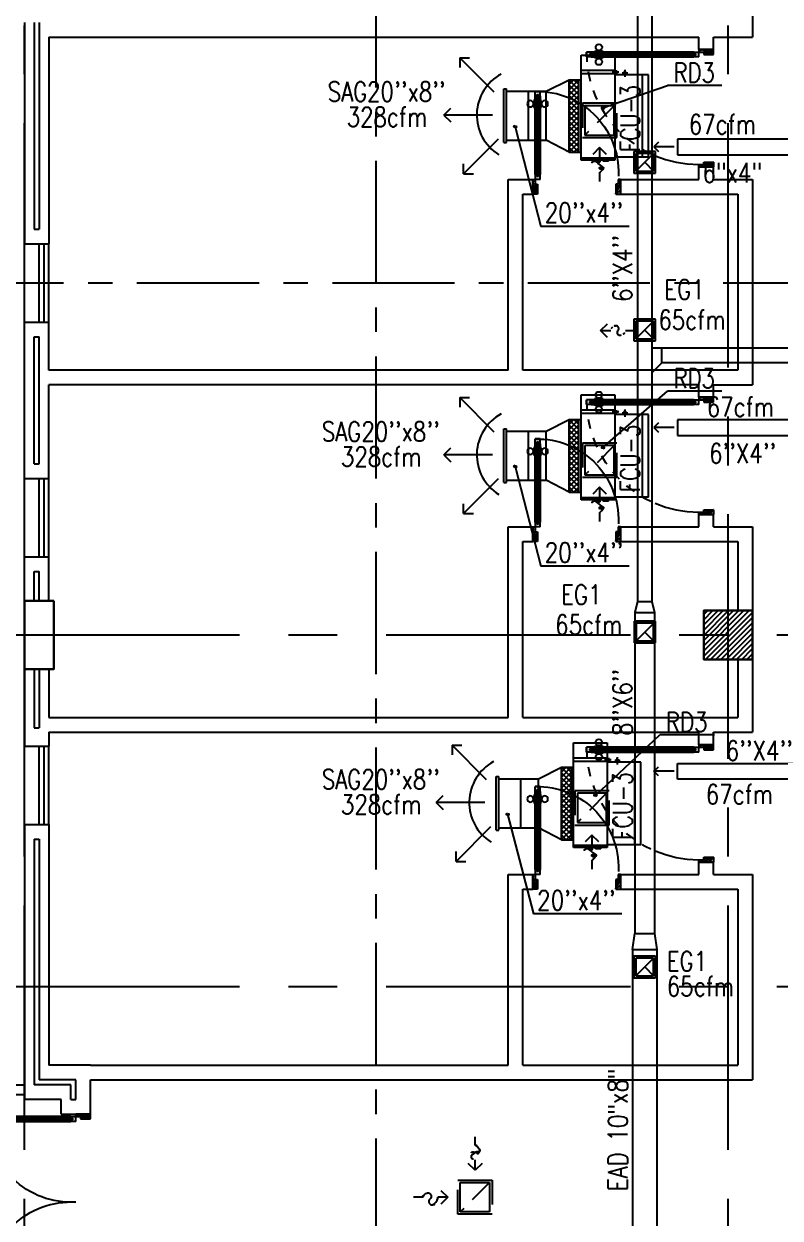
# Model space of a CAD drawing. Extents: x 417866231.7 to 417866328.5, y 43498046.7 to 43498124.2.
# Drawn here: x 417866264.87 to 417866272.61, y 43498062.03 to 43498074.24 of the extents above; entities that cross this region are included whole.
import ezdxf

# ---------------------------------------------------------------- set-up
doc = ezdxf.new("R2010")
doc.units = 0
doc.header["$MEASUREMENT"] = 0
for name, pattern in [('CENTER', [2, 1.25, -0.25, 0.25, -0.25]), ('CENTERX2', [4, 2.5, -0.5, 0.5, -0.5]), ('HIDDEN', [0.375, 0.25, -0.125])]:
    doc.linetypes.add(name, pattern=pattern)
doc.layers.get('0').update_dxf_attribs({"linetype": 'CONTINUOUS'})
for name, color, linetype in [('AXES', 11, 'CENTERX2'), ('AXES1', 11, 'CENTER'), ('COL', 7, 'CONTINUOUS'), ('DOOR', 9, 'CONTINUOUS'), ('DUCT', 6, 'CONTINUOUS'), ('EXDUCT', 10, 'CONTINUOUS'), ('FCU', 6, 'CONTINUOUS'), ('HAT', 11, 'CONTINUOUS'), ('INSUL', 9, 'CONTINUOUS'), ('M-EGU.', 2, 'CONTINUOUS'), ('M-TEXT', 2, 'CONTINUOUS'), ('PSUPPLY', 3, 'HIDDEN'), ('ROOF', 11, 'CONTINUOUS'), ('SCD', 2, 'CONTINUOUS'), ('WALL', 9, 'CONTINUOUS'), ('WIN', 9, 'CONTINUOUS')]:
    doc.layers.add(name, color=color, linetype=linetype)
doc.styles.add('ROMANS', font='ROMANS.shx', dxfattribs={"width": 0.6})

# ---------------------------------------------------------------- blocks, each defined once
blk = doc.blocks.new('DOOR90')
at = {"layer": 'DOOR', "color": 7, "linetype": 'ByBlock'}
for p, q in [((-150, 0), (0, 0)), ((-150, 0), (-150, -25)), ((0, -50), (-114, 0)), ((0, -50), (-40, 0)), ((0, -50), (0, 0)), ((-1000, -25), (-1050, -25)), ((-1050, -75), (-1050, -25)), ((-1050, -25), (-1050, -75)), ((-1000, -75), (-1050, -75)), ((-1000, -42), (-1020, -42)), ((-1020, -42), (-1020, -58)), ((-1000, -58), (-1020, -58)), ((-1000, -25), (-1000, -42)), ((-1000, -58), (-1000, -75)), ((-878, -18), (-968, -18)), ((-968, -25), (-968, -18)), ((-968, -75), (-968, -82)), ((-878, -82), (-968, -82)), ((-955, -9), (-890, -9)), ((-955, -18), (-955, -9)), ((-955, -18), (-890, -18)), ((-955, -82), (-890, -82)), ((-955, -82), (-955, -91)), ((-955, -91), (-890, -91)), ((-890, -18), (-890, -9)), ((-890, -82), (-890, -91)), ((-878, -25), (-878, -18)), ((-878, -75), (-878, -82)), ((-200, -25), (-150, -25)), ((-200, -42), (-200, -25)), ((-180, -42), (-200, -42)), ((-200, -58), (-180, -58)), ((-200, -75), (-200, -58)), ((-150, -75), (-200, -75)), ((-180, -58), (-180, -42)), ((-150, -25), (-100, -25)), ((-150, -75), (-150, -25)), ((-100, -25), (-100, -50)), ((0, -50), (-100, -37)), ((-100, -50), (0, -50)), ((0, -850), (-114, -900)), ((-100, -875), (-100, -850)), ((0, -850), (-100, -863)), ((-100, -850), (0, -850)), ((0, -850), (-40, -900)), ((0, -850), (0, -900)), ((-150, -875), (-100, -875)), ((-150, -900), (-150, -875)), ((-150, -900), (0, -900)), ((0, -900), (-150, -900))]:
    blk.add_line(p, q, dxfattribs=at)
at = {"layer": 'DOOR', "linetype": 'ByBlock'}
for p, q in [((-200, -25), (-1000, -25)), ((-200, -42), (-1000, -42)), ((-200, -58), (-1000, -58)), ((-1000, -75), (-200, -75))]:
    blk.add_line(p, q, dxfattribs=at)
at = {"layer": 'DOOR', "color": 7, "linetype": 'ByBlock'}
for centre in [(-923, 24), (-923, -124)]:
    blk.add_circle(centre, 32.4, dxfattribs=at)
for centre, radius, start, end in [((0, -50), 154, 161.1053, 166.2858), ((0, -50), 94.4, 148.0182, 180), ((0, -50), 134, 158.1598, 169.28), ((0, -50), 114, 154.0838, 167.3774), ((0, -50), 74.4, 137.7764, 180), ((0, -50), 54.4, 113.2074, 180), ((0, -50), 34.4, 90, 180), ((0, -50), 14.4, 90, 180), ((0, -850), 94.4, 180, 211.9818), ((0, -850), 74.4, 180, 222.2236), ((0, -850), 54.4, 180, 246.7926), ((0, -850), 34.4, 180, 270), ((0, -850), 14.4, 180, 270), ((0, -850), 154, 193.7142, 198.8947), ((0, -850), 134, 190.72, 201.8402)]:
    blk.add_arc(centre, radius, start, end, dxfattribs=at)
at = {"layer": 'DOOR', "linetype": 'HIDDEN', "ltscale": 0.5}
blk.add_arc((-222, -50), 828, 178.2701, 275.003, dxfattribs=at)
blk = doc.blocks.new('DOOR100')
at = {"layer": 'DOOR', "color": 7, "linetype": 'ByBlock'}
for p, q in [((-75, 1250), (-75, 1300)), ((-75, 1300), (-25, 1300)), ((-25, 1300), (-75, 1300)), ((-58, 1250), (-75, 1250)), ((-58, 1250), (-58, 1270)), ((-42, 1270), (-58, 1270)), ((-42, 1250), (-42, 1270)), ((-25, 1250), (-42, 1250)), ((-25, 1250), (-25, 1300)), ((-91, 1205), (-91, 1140)), ((-82, 1205), (-91, 1205)), ((-82, 1140), (-91, 1140)), ((-82, 1128), (-82, 1218)), ((-75, 1218), (-82, 1218)), ((-82, 1205), (-82, 1140)), ((-75, 1128), (-82, 1128)), ((-25, 1218), (-18, 1218)), ((-25, 1128), (-18, 1128)), ((-18, 1128), (-18, 1218)), ((-18, 1205), (-18, 1140)), ((-18, 1205), (-9, 1205)), ((-18, 1140), (-9, 1140)), ((-9, 1205), (-9, 1140)), ((-1200, 0), (-1200, 150)), ((-1200, 150), (-1175, 150)), ((-1200, 150), (-1200, 0)), ((-1175, 150), (-1175, 100)), ((-75, 200), (-58, 200)), ((-75, 150), (-75, 200)), ((-75, 150), (-25, 150)), ((-58, 200), (-58, 180)), ((-58, 180), (-42, 180)), ((-42, 200), (-25, 200)), ((-42, 180), (-42, 200)), ((-25, 200), (-25, 150)), ((0, 150), (-25, 150)), ((-25, 150), (-25, 100)), ((0, 0), (0, 150)), ((0, 150), (0, 0)), ((-1150, 0), (-1200, 114)), ((-1150, 0), (-1200, 40)), ((-1150, 0), (-1200, 0)), ((-1175, 100), (-1150, 100)), ((-1150, 0), (-1163, 100)), ((-1150, 100), (-1150, 0)), ((-50, 0), (0, 114)), ((-50, 100), (-50, 0)), ((-50, 0), (-37, 100)), ((-25, 100), (-50, 100)), ((-50, 0), (0, 40)), ((-50, 0), (0, 0))]:
    blk.add_line(p, q, dxfattribs=at)
at = {"layer": 'DOOR', "linetype": 'ByBlock'}
for p, q in [((-75, 1250), (-75, 200)), ((-58, 200), (-58, 1250)), ((-42, 200), (-42, 1250)), ((-25, 200), (-25, 1250))]:
    blk.add_line(p, q, dxfattribs=at)
at = {"layer": 'DOOR', "color": 7, "linetype": 'ByBlock'}
for centre in [(-124, 1173), (24, 1173)]:
    blk.add_circle(centre, 32.4, dxfattribs=at)
at = {"layer": 'DOOR', "linetype": 'HIDDEN', "ltscale": 0.5}
blk.add_arc((-25, 150), 1150, 90, 180, dxfattribs=at)
at = {"layer": 'DOOR', "color": 7, "linetype": 'ByBlock'}
for centre, radius, start, end in [((-1150, 0), 154, 103.7142, 108.8947), ((-1150, 0), 134, 100.72, 111.8402), ((-50, 0), 134, 68.1598, 79.28), ((-50, 0), 154, 71.1053, 76.2858), ((-1150, 0), 94.4, 90, 121.9818), ((-1150, 0), 74.4, 90, 132.2236), ((-1150, 0), 54.4, 90, 156.7926), ((-1150, 0), 34.4, 90, 180), ((-1150, 0), 14.4, 90, 180), ((-50, 0), 94.4, 58.0182, 90), ((-50, 0), 74.4, 47.7764, 90), ((-50, 0), 54.4, 23.2074, 90), ((-50, 0), 34.4, 0, 90), ((-50, 0), 14.4, 0, 90), ((-50, 0), 114, 64.0838, 77.3774)]:
    blk.add_arc(centre, radius, start, end, dxfattribs=at)
blk = doc.blocks.new('*X79')
at = {"color": 0}
for p, q in [((227929, 132681), (228397, 133150)), ((227929, 132734), (228344, 133150)), ((227929, 132787), (228291, 133150)), ((227929, 132840), (228238, 133150)), ((227929, 132893), (228185, 133150)), ((227929, 132946), (228132, 133150)), ((227929, 132999), (228079, 133150)), ((227929, 133053), (228026, 133150)), ((227929, 133106), (227973, 133150)), ((227950, 132650), (228429, 133128)), ((228003, 132650), (228429, 133075)), ((228056, 132650), (228429, 133022)), ((228109, 132650), (228429, 132969)), ((228162, 132650), (228429, 132916)), ((228215, 132650), (228429, 132863)), ((228268, 132650), (228429, 132810)), ((228321, 132650), (228429, 132757)), ((228374, 132650), (228429, 132704))]:
    blk.add_line(p, q, dxfattribs=at)
blk = doc.blocks.new('COL50')
at = {"layer": 'COL'}
blk.add_lwpolyline([(-250, 250), (-250, -250), (250, -250), (250, 250)], close=True, dxfattribs=at)
blk = doc.blocks.new('C11')
at = {"layer": 'HAT'}
h = blk.add_hatch(dxfattribs=at)
h.set_pattern_fill('ANSI31', color=256, scale=300, style=0)
h.set_pattern_definition([(45, (-248556.182, -75061.005), (-26.5165043, 26.5165043), [])])
h.paths.add_polyline_path([(300, 700), (0, 700), (0, 350), (300, 350)])
h.paths.add_polyline_path([(300, 350), (0, 350), (0, 0), (300, 0)])
at = {"layer": 'COL'}
blk.add_lwpolyline([(300, 700), (300, 0), (0, 0), (0, 700)], close=True, dxfattribs=at)
blk = doc.blocks.new('A$C272A55A0')
at = {"layer": 'DOOR', "color": 0, "linetype": 'ByBlock'}
for p, q in [((0, 900), (0, 1050)), ((50, 1050), (0, 1050)), ((50, 950), (50, 1050)), ((1750, 950), (1750, 1050)), ((1750, 1050), (1800, 1050)), ((1800, 1050), (1800, 900)), ((0, 900), (25, 900)), ((25, 950), (50, 950)), ((25, 900), (25, 950)), ((75, 900), (25, 900)), ((25, 850), (25, 900)), ((58, 870), (42, 870)), ((42, 870), (42, 850)), ((58, 850), (58, 870)), ((75, 900), (75, 850)), ((1725, 900), (1775, 900)), ((1725, 900), (1725, 850)), ((1742, 870), (1758, 870)), ((1742, 850), (1742, 870)), ((1775, 950), (1750, 950)), ((1758, 870), (1758, 850)), ((1775, 900), (1775, 950)), ((1800, 900), (1775, 900)), ((1775, 850), (1775, 900)), ((42, 850), (25, 850)), ((75, 850), (58, 850)), ((1725, 850), (1742, 850)), ((1758, 850), (1775, 850)), ((1718, 160), (1709, 160)), ((1709, 95), (1709, 160)), ((1725, 173), (1718, 173)), ((1718, 173), (1718, 83)), ((1718, 95), (1718, 160)), ((1775, 173), (1782, 173)), ((1782, 173), (1782, 83)), ((1782, 160), (1791, 160)), ((1782, 95), (1782, 160)), ((1791, 95), (1791, 160)), ((25, 50), (42, 50)), ((25, 50), (25, 0)), ((25, 0), (75, 0)), ((75, 0), (25, 0)), ((42, 50), (42, 30)), ((42, 30), (58, 30)), ((58, 50), (75, 50)), ((58, 50), (58, 30)), ((75, 50), (75, 0)), ((1718, 95), (1709, 95)), ((1725, 83), (1718, 83)), ((1742, 50), (1725, 50)), ((1725, 50), (1725, 0)), ((1775, 0), (1725, 0)), ((1725, 0), (1775, 0)), ((1742, 50), (1742, 30)), ((1758, 30), (1742, 30)), ((1775, 50), (1758, 50)), ((1758, 50), (1758, 30)), ((1775, 83), (1782, 83)), ((1775, 50), (1775, 0)), ((1782, 95), (1791, 95))]:
    blk.add_line(p, q, dxfattribs=at)
at = {"layer": 'DOOR', "color": 9, "linetype": 'ByBlock'}
for p, q in [((50, 1050), (0, 1010)), ((50, 1050), (0, 937)), ((50, 1050), (37, 950)), ((1750, 1050), (1800, 1010)), ((1750, 1050), (1800, 937)), ((1750, 1050), (1763, 950))]:
    blk.add_line(p, q, dxfattribs=at)
at = {"layer": 'DOOR', "linetype": 'ByBlock'}
for p, q in [((25, 850), (25, 50)), ((42, 850), (42, 50)), ((58, 850), (58, 50)), ((75, 50), (75, 850)), ((1725, 50), (1725, 850)), ((1742, 850), (1742, 50)), ((1758, 850), (1758, 50)), ((1775, 850), (1775, 50))]:
    blk.add_line(p, q, dxfattribs=at)
at = {"layer": 'DOOR', "color": 0, "linetype": 'ByBlock'}
for centre in [(1676, 128), (1824, 128)]:
    blk.add_circle(centre, 32.4, dxfattribs=at)
at = {"layer": 'DOOR', "color": 9, "linetype": 'ByBlock'}
for centre, radius, start, end in [((50, 1050), 54.4, 203.2074, 270), ((50, 1050), 74.4, 227.7764, 270), ((50, 1050), 34.4, 180, 270), ((50, 1050), 14.4, 180, 270), ((1750, 1050), 14.4, 270, 0), ((1750, 1050), 34.4, 270, 0), ((1750, 1050), 54.4, 270, 336.7926), ((1750, 1050), 74.4, 270, 312.2236), ((50, 1050), 94.4, 238.0182, 270), ((50, 1050), 114, 244.0838, 257.3774), ((50, 1050), 134, 248.1598, 259.28), ((50, 1050), 154, 251.1053, 256.2858), ((1750, 1050), 94.4, 270, 301.9818), ((1750, 1050), 114, 282.6226, 295.9162), ((1750, 1050), 134, 280.72, 291.8402), ((1750, 1050), 154, 283.7142, 288.8947)]:
    blk.add_arc(centre, radius, start, end, dxfattribs=at)
at = {"layer": 'DOOR', "linetype": 'HIDDEN', "ltscale": 0.5}
for centre, start, end in [((50, 851), 268.3174, 3.2965), ((1750, 851), 176.7035, 271.6826)]:
    blk.add_arc(centre, 851, start, end, dxfattribs=at)
at = {"layer": 'WALL', "linetype": 'ByBlock'}
blk.add_line((1800, 900), (1800, 1050), dxfattribs=at)
blk = doc.blocks.new('*X113')
at = {"color": 0}
for p, q in [((16890, -2467), (16943, -2414)), ((16890, -2520), (16990, -2420)), ((16990, -2512), (16892, -2414)), ((16990, -2459), (16945, -2414)), ((16990, -2565), (16890, -2465)), ((16890, -2573), (16990, -2473)), ((16990, -2619), (16890, -2519)), ((16890, -2626), (16990, -2526)), ((16990, -2672), (16890, -2572)), ((16890, -2679), (16990, -2579)), ((16990, -2725), (16890, -2625)), ((16890, -2732), (16990, -2632)), ((16990, -2778), (16890, -2678)), ((16890, -2785), (16990, -2685)), ((16990, -2831), (16890, -2731)), ((16890, -2838), (16990, -2738)), ((16990, -2884), (16890, -2784)), ((16890, -2891), (16990, -2791)), ((16990, -2937), (16890, -2837)), ((16890, -2944), (16990, -2844)), ((16990, -2990), (16890, -2890)), ((16890, -2997), (16990, -2897)), ((16990, -3043), (16890, -2943)), ((16890, -3050), (16990, -2950)), ((16990, -3096), (16890, -2996)), ((16890, -3103), (16990, -3003)), ((16990, -3149), (16890, -3049)), ((16944, -3155), (16890, -3102)), ((16892, -3155), (16990, -3056)), ((16945, -3155), (16990, -3109))]:
    blk.add_line(p, q, dxfattribs=at)

msp = doc.modelspace()

# ---------------------------------------------------------------- linework, layer by layer
at = {"layer": 'AXES'}
for p, q in [((417866272.079, 43498046.724), (417866272.079, 43498123.537)), ((417866264.879, 43498046.724), (417866264.879, 43498123.187)), ((417866307.079, 43498067.989), (417866239.039, 43498067.989)), ((417866307.079, 43498064.389), (417866239.039, 43498064.389))]:
    msp.add_line(p, q, dxfattribs=at)
at = {"layer": 'AXES1'}
for p, q in [((417866268.479, 43498053.589), (417866268.479, 43498112.409)), ((417866297.279, 43498071.589), (417866239.039, 43498071.589))]:
    msp.add_line(p, q, dxfattribs=at)
at = {"layer": 'DUCT', "linetype": 'Continuous'}
for p, q in [((417866270.217, 43498073.55), (417866270.453, 43498073.669)), ((417866270.035, 43498073.55), (417866270.217, 43498073.55)), ((417866270.217, 43498073.05), (417866270.217, 43498073.55)), ((417866270.035, 43498073.05), (417866270.217, 43498073.05)), ((417866270.453, 43498072.927), (417866270.217, 43498073.05)), ((417866270.217, 43498070.074), (417866270.453, 43498070.193)), ((417866270.035, 43498070.074), (417866270.217, 43498070.074)), ((417866270.217, 43498069.574), (417866270.217, 43498070.074)), ((417866270.035, 43498069.574), (417866270.217, 43498069.574)), ((417866270.453, 43498069.451), (417866270.217, 43498069.574)), ((417866270.14, 43498066.517), (417866270.375, 43498066.636)), ((417866269.957, 43498066.517), (417866270.14, 43498066.517)), ((417866270.14, 43498066.017), (417866270.14, 43498066.517)), ((417866269.957, 43498066.017), (417866270.14, 43498066.017)), ((417866270.375, 43498065.895), (417866270.14, 43498066.017))]:
    msp.add_line(p, q, dxfattribs=at)
at = {"layer": 'DUCT'}
for p, q in [((417866271.56, 43498073.061), (417866271.56, 43498072.901)), ((417866272.775, 43498073.061), (417866271.56, 43498073.061)), ((417866271.56, 43498072.901), (417866272.695, 43498072.901)), ((417866271.56, 43498070.191), (417866271.56, 43498070.031)), ((417866272.775, 43498070.191), (417866271.56, 43498070.191)), ((417866271.56, 43498070.031), (417866272.695, 43498070.031)), ((417866271.56, 43498066.515), (417866271.56, 43498066.675)), ((417866271.56, 43498066.675), (417866272.787, 43498066.675)), ((417866272.867, 43498066.515), (417866271.56, 43498066.515))]:
    msp.add_line(p, q, dxfattribs=at)
at = {"layer": 'EXDUCT', "linetype": 'ByBlock'}
for p, q in [((417866271.15, 43498074.783), (417866271.15, 43498068.333)), ((417866271.3, 43498074.783), (417866271.3, 43498068.333)), ((417866276.016, 43498070.922), (417866271.3, 43498070.922)), ((417866271.4, 43498070.772), (417866271.4, 43498070.922)), ((417866271.4, 43498070.772), (417866271.3, 43498070.672)), ((417866276.016, 43498070.772), (417866271.4, 43498070.772)), ((417866271.15, 43498068.333), (417866271.125, 43498068.219)), ((417866271.15, 43498068.333), (417866271.3, 43498068.333)), ((417866271.3, 43498068.333), (417866271.325, 43498068.219)), ((417866271.125, 43498068.219), (417866271.325, 43498068.219)), ((417866271.125, 43498068.219), (417866271.125, 43498064.937)), ((417866271.325, 43498068.219), (417866271.325, 43498064.937)), ((417866271.1, 43498064.772), (417866271.125, 43498064.937)), ((417866271.125, 43498064.937), (417866271.325, 43498064.937)), ((417866271.325, 43498064.937), (417866271.35, 43498064.772)), ((417866271.1, 43498064.772), (417866271.35, 43498064.772)), ((417866271.1, 43498064.772), (417866271.1, 43498060.309)), ((417866271.35, 43498064.772), (417866271.35, 43498060.409))]:
    msp.add_line(p, q, dxfattribs=at)
at = {"layer": 'FCU', "color": 3}
for p, q in [((417866270.575, 43498073.767), (417866270.575, 43498073.919)), ((417866270.575, 43498073.919), (417866270.918, 43498073.919)), ((417866270.918, 43498073.919), (417866270.918, 43498073.767)), ((417866270.453, 43498072.927), (417866270.453, 43498073.669)), ((417866270.453, 43498073.669), (417866270.575, 43498073.669)), ((417866270.553, 43498072.927), (417866270.553, 43498073.669)), ((417866270.918, 43498073.728), (417866270.575, 43498073.728)), ((417866270.959, 43498073.745), (417866270.891, 43498073.745)), ((417866270.943, 43498073.755), (417866270.918, 43498073.755)), ((417866270.943, 43498073.735), (417866270.918, 43498073.735)), ((417866270.943, 43498073.755), (417866270.943, 43498073.735)), ((417866271.052, 43498073.735), (417866270.995, 43498073.735)), ((417866271.012, 43498073.75), (417866271.012, 43498073.72)), ((417866271.032, 43498073.75), (417866271.012, 43498073.75)), ((417866271.022, 43498073.77), (417866271.022, 43498073.697)), ((417866271.032, 43498073.75), (417866271.032, 43498073.72)), ((417866271.204, 43498072.876), (417866271.204, 43498073.72)), ((417866270.453, 43498072.927), (417866270.575, 43498072.927)), ((417866270.918, 43498072.867), (417866270.575, 43498072.867)), ((417866270.775, 43498072.834), (417866270.727, 43498072.834)), ((417866270.744, 43498072.819), (417866270.744, 43498072.849)), ((417866270.764, 43498072.819), (417866270.744, 43498072.819)), ((417866270.764, 43498072.819), (417866270.764, 43498072.849)), ((417866270.8, 43498072.834), (417866270.8, 43498072.849)), ((417866270.855, 43498072.834), (417866270.8, 43498072.834)), ((417866270.855, 43498072.834), (417866270.855, 43498072.849)), ((417866270.575, 43498070.291), (417866270.575, 43498070.444)), ((417866270.575, 43498070.444), (417866270.918, 43498070.444)), ((417866270.918, 43498070.444), (417866270.918, 43498070.291)), ((417866270.918, 43498070.253), (417866270.575, 43498070.253)), ((417866270.959, 43498070.27), (417866270.891, 43498070.27)), ((417866270.943, 43498070.28), (417866270.918, 43498070.28)), ((417866270.943, 43498070.26), (417866270.918, 43498070.26)), ((417866270.943, 43498070.28), (417866270.943, 43498070.26)), ((417866271.052, 43498070.259), (417866270.995, 43498070.259)), ((417866271.012, 43498070.274), (417866271.012, 43498070.244)), ((417866271.032, 43498070.274), (417866271.012, 43498070.274)), ((417866271.022, 43498070.294), (417866271.022, 43498070.222)), ((417866271.032, 43498070.274), (417866271.032, 43498070.244)), ((417866271.204, 43498069.4), (417866271.204, 43498070.244)), ((417866270.453, 43498069.451), (417866270.453, 43498070.193)), ((417866270.453, 43498070.193), (417866270.575, 43498070.193)), ((417866270.553, 43498069.451), (417866270.553, 43498070.193)), ((417866270.453, 43498069.451), (417866270.575, 43498069.451)), ((417866270.918, 43498069.392), (417866270.575, 43498069.392)), ((417866270.775, 43498069.358), (417866270.727, 43498069.358)), ((417866270.744, 43498069.343), (417866270.744, 43498069.373)), ((417866270.764, 43498069.343), (417866270.744, 43498069.343)), ((417866270.764, 43498069.343), (417866270.764, 43498069.373)), ((417866270.8, 43498069.358), (417866270.8, 43498069.373)), ((417866270.855, 43498069.358), (417866270.8, 43498069.358)), ((417866270.855, 43498069.358), (417866270.855, 43498069.373)), ((417866270.498, 43498066.734), (417866270.498, 43498066.887)), ((417866270.498, 43498066.887), (417866270.841, 43498066.887)), ((417866270.841, 43498066.887), (417866270.841, 43498066.734)), ((417866270.841, 43498066.696), (417866270.498, 43498066.696)), ((417866270.882, 43498066.713), (417866270.813, 43498066.713)), ((417866270.866, 43498066.723), (417866270.841, 43498066.723)), ((417866270.866, 43498066.703), (417866270.841, 43498066.703)), ((417866270.866, 43498066.723), (417866270.866, 43498066.703)), ((417866270.974, 43498066.703), (417866270.918, 43498066.703)), ((417866270.935, 43498066.718), (417866270.935, 43498066.688)), ((417866270.955, 43498066.718), (417866270.935, 43498066.718)), ((417866270.945, 43498066.738), (417866270.945, 43498066.665)), ((417866270.955, 43498066.718), (417866270.955, 43498066.688)), ((417866270.375, 43498065.895), (417866270.375, 43498066.636)), ((417866270.375, 43498066.636), (417866270.498, 43498066.636)), ((417866270.475, 43498065.895), (417866270.475, 43498066.636)), ((417866271.126, 43498065.843), (417866271.126, 43498066.688)), ((417866270.375, 43498065.895), (417866270.498, 43498065.895)), ((417866270.841, 43498065.835), (417866270.498, 43498065.835)), ((417866270.697, 43498065.802), (417866270.65, 43498065.802)), ((417866270.667, 43498065.787), (417866270.667, 43498065.817)), ((417866270.687, 43498065.787), (417866270.667, 43498065.787)), ((417866270.687, 43498065.787), (417866270.687, 43498065.817)), ((417866270.722, 43498065.802), (417866270.722, 43498065.817)), ((417866270.777, 43498065.802), (417866270.722, 43498065.802)), ((417866270.777, 43498065.802), (417866270.777, 43498065.817))]:
    msp.add_line(p, q, dxfattribs=at)
at = {"layer": 'FCU', "color": 6}
for p, q in [((417866270.575, 43498073.767), (417866270.918, 43498073.767)), ((417866270.575, 43498072.847), (417866270.575, 43498073.767)), ((417866270.918, 43498073.767), (417866270.918, 43498072.847)), ((417866271.264, 43498073.72), (417866270.918, 43498073.72)), ((417866271.264, 43498072.876), (417866271.264, 43498073.72)), ((417866270.918, 43498072.847), (417866270.575, 43498072.847)), ((417866271.264, 43498072.876), (417866270.918, 43498072.876)), ((417866270.575, 43498070.291), (417866270.918, 43498070.291)), ((417866270.575, 43498069.371), (417866270.575, 43498070.291)), ((417866270.918, 43498070.291), (417866270.918, 43498069.371)), ((417866271.264, 43498070.244), (417866270.918, 43498070.244)), ((417866271.264, 43498069.4), (417866271.264, 43498070.244)), ((417866271.264, 43498069.4), (417866270.918, 43498069.4)), ((417866270.918, 43498069.371), (417866270.575, 43498069.371)), ((417866270.498, 43498066.734), (417866270.841, 43498066.734)), ((417866270.498, 43498065.815), (417866270.498, 43498066.734)), ((417866270.841, 43498066.734), (417866270.841, 43498065.815)), ((417866271.187, 43498066.688), (417866270.841, 43498066.688)), ((417866271.187, 43498065.843), (417866271.187, 43498066.688)), ((417866271.187, 43498065.843), (417866270.841, 43498065.843)), ((417866270.841, 43498065.815), (417866270.498, 43498065.815))]:
    msp.add_line(p, q, dxfattribs=at)
at = {"layer": 'INSUL'}
for p, q in [((417866264.979, 43498074.254), (417866264.979, 43498072.139)), ((417866265.029, 43498074.254), (417866265.029, 43498072.139)), ((417866264.979, 43498072.139), (417866265.029, 43498072.139)), ((417866264.979, 43498071.039), (417866265.029, 43498071.039)), ((417866264.979, 43498069.739), (417866264.979, 43498071.039)), ((417866265.029, 43498069.739), (417866265.029, 43498071.039)), ((417866264.979, 43498069.739), (417866265.029, 43498069.739)), ((417866264.979, 43498068.639), (417866265.029, 43498068.639)), ((417866264.979, 43498068.339), (417866264.979, 43498068.639)), ((417866265.029, 43498068.339), (417866265.029, 43498068.639)), ((417866264.979, 43498067.639), (417866264.979, 43498067.039)), ((417866265.029, 43498067.639), (417866265.029, 43498067.039)), ((417866264.979, 43498067.039), (417866265.029, 43498067.039)), ((417866264.979, 43498065.901), (417866265.029, 43498065.901)), ((417866264.979, 43498065.901), (417866264.979, 43498063.389)), ((417866265.029, 43498065.901), (417866265.029, 43498063.439)), ((417866265.404, 43498063.439), (417866265.029, 43498063.439)), ((417866265.404, 43498063.239), (417866265.404, 43498063.439)), ((417866265.354, 43498063.389), (417866264.979, 43498063.389)), ((417866265.354, 43498063.239), (417866265.354, 43498063.389)), ((417866265.354, 43498063.239), (417866265.404, 43498063.239))]:
    msp.add_line(p, q, dxfattribs=at)
at = {"layer": 'M-EGU.'}
for p, q in [((417866269.333, 43498073.894), (417866269.433, 43498073.894)), ((417866269.333, 43498073.894), (417866269.333, 43498073.794)), ((417866269.686, 43498073.541), (417866269.333, 43498073.894)), ((417866269.785, 43498073.575), (417866269.81, 43498073.575)), ((417866269.785, 43498073.025), (417866269.785, 43498073.575)), ((417866269.81, 43498073.025), (417866269.81, 43498073.575)), ((417866269.81, 43498073.55), (417866270.035, 43498073.55)), ((417866270.035, 43498073.05), (417866270.035, 43498073.55)), ((417866269.169, 43498073.307), (417866269.24, 43498073.378)), ((417866269.169, 43498073.307), (417866269.24, 43498073.237)), ((417866269.669, 43498073.307), (417866269.169, 43498073.307)), ((417866270.914, 43498073.403), (417866270.614, 43498073.403)), ((417866270.614, 43498073.403), (417866270.614, 43498073.103)), ((417866270.914, 43498073.103), (417866270.914, 43498073.403)), ((417866269.726, 43498073.06), (417866269.372, 43498072.707)), ((417866269.81, 43498073.05), (417866270.035, 43498073.05)), ((417866270.614, 43498073.103), (417866270.914, 43498073.103)), ((417866269.785, 43498073.025), (417866269.81, 43498073.025)), ((417866270.764, 43498072.975), (417866270.693, 43498072.905)), ((417866270.834, 43498072.905), (417866270.764, 43498072.975)), ((417866270.764, 43498072.975), (417866270.764, 43498072.874)), ((417866271.365, 43498073.029), (417866271.318, 43498072.981)), ((417866271.318, 43498072.981), (417866271.365, 43498072.934)), ((417866271.526, 43498072.981), (417866271.318, 43498072.981)), ((417866269.372, 43498072.707), (417866269.372, 43498072.807)), ((417866269.372, 43498072.707), (417866269.472, 43498072.707)), ((417866270.764, 43498072.715), (417866270.764, 43498072.626)), ((417866270.772, 43498071.102), (417866270.843, 43498071.172)), ((417866270.772, 43498071.102), (417866270.879, 43498071.102)), ((417866270.843, 43498071.031), (417866270.772, 43498071.102)), ((417866271.029, 43498071.102), (417866271.115, 43498071.102)), ((417866269.333, 43498070.419), (417866269.433, 43498070.419)), ((417866269.333, 43498070.419), (417866269.333, 43498070.319)), ((417866269.686, 43498070.065), (417866269.333, 43498070.419)), ((417866271.365, 43498070.158), (417866271.318, 43498070.111)), ((417866269.785, 43498070.099), (417866269.81, 43498070.099)), ((417866269.785, 43498069.549), (417866269.785, 43498070.099)), ((417866269.81, 43498069.549), (417866269.81, 43498070.099)), ((417866269.81, 43498070.074), (417866270.035, 43498070.074)), ((417866270.035, 43498069.574), (417866270.035, 43498070.074)), ((417866271.526, 43498070.111), (417866271.318, 43498070.111)), ((417866271.318, 43498070.111), (417866271.365, 43498070.064)), ((417866269.169, 43498069.832), (417866269.24, 43498069.902)), ((417866270.914, 43498069.927), (417866270.614, 43498069.927)), ((417866270.614, 43498069.927), (417866270.614, 43498069.627)), ((417866270.914, 43498069.627), (417866270.914, 43498069.927)), ((417866269.169, 43498069.832), (417866269.24, 43498069.761)), ((417866269.669, 43498069.832), (417866269.169, 43498069.832)), ((417866270.614, 43498069.627), (417866270.914, 43498069.627)), ((417866269.726, 43498069.585), (417866269.372, 43498069.231)), ((417866269.785, 43498069.549), (417866269.81, 43498069.549)), ((417866269.81, 43498069.574), (417866270.035, 43498069.574)), ((417866270.764, 43498069.5), (417866270.693, 43498069.429)), ((417866270.834, 43498069.429), (417866270.764, 43498069.5)), ((417866270.764, 43498069.5), (417866270.764, 43498069.399)), ((417866269.372, 43498069.231), (417866269.372, 43498069.331)), ((417866269.372, 43498069.231), (417866269.472, 43498069.231)), ((417866270.764, 43498069.239), (417866270.764, 43498069.151)), ((417866269.255, 43498066.862), (417866269.355, 43498066.862)), ((417866269.255, 43498066.862), (417866269.255, 43498066.762)), ((417866269.608, 43498066.508), (417866269.255, 43498066.862)), ((417866271.318, 43498066.595), (417866271.365, 43498066.642)), ((417866271.526, 43498066.595), (417866271.318, 43498066.595)), ((417866271.365, 43498066.548), (417866271.318, 43498066.595)), ((417866269.707, 43498066.542), (417866269.732, 43498066.542)), ((417866269.707, 43498065.992), (417866269.707, 43498066.542)), ((417866269.732, 43498065.992), (417866269.732, 43498066.542)), ((417866269.732, 43498066.517), (417866269.957, 43498066.517)), ((417866269.957, 43498066.017), (417866269.957, 43498066.517)), ((417866269.091, 43498066.275), (417866269.162, 43498066.346)), ((417866270.836, 43498066.37), (417866270.536, 43498066.37)), ((417866270.536, 43498066.37), (417866270.536, 43498066.07)), ((417866270.836, 43498066.07), (417866270.836, 43498066.37)), ((417866269.091, 43498066.275), (417866269.162, 43498066.204)), ((417866269.591, 43498066.275), (417866269.091, 43498066.275)), ((417866269.648, 43498066.028), (417866269.295, 43498065.674)), ((417866269.707, 43498065.992), (417866269.732, 43498065.992)), ((417866269.732, 43498066.017), (417866269.957, 43498066.017)), ((417866270.536, 43498066.07), (417866270.836, 43498066.07)), ((417866270.686, 43498065.943), (417866270.615, 43498065.872)), ((417866270.757, 43498065.872), (417866270.686, 43498065.943)), ((417866270.686, 43498065.943), (417866270.686, 43498065.842)), ((417866269.295, 43498065.674), (417866269.295, 43498065.774)), ((417866269.295, 43498065.674), (417866269.395, 43498065.674)), ((417866270.686, 43498065.683), (417866270.686, 43498065.594)), ((417866269.491, 43498062.772), (417866269.491, 43498062.858)), ((417866269.491, 43498062.515), (417866269.42, 43498062.585)), ((417866269.491, 43498062.515), (417866269.491, 43498062.622)), ((417866269.561, 43498062.585), (417866269.491, 43498062.515)), ((417866269.14, 43498062.309), (417866269.21, 43498062.238)), ((417866269.338, 43498062.089), (417866269.338, 43498062.389)), ((417866269.338, 43498062.389), (417866269.638, 43498062.389)), ((417866269.638, 43498062.389), (417866269.638, 43498062.089)), ((417866268.95, 43498062.238), (417866268.861, 43498062.238)), ((417866269.21, 43498062.238), (417866269.109, 43498062.238)), ((417866269.21, 43498062.238), (417866269.14, 43498062.168)), ((417866269.638, 43498062.089), (417866269.338, 43498062.089))]:
    msp.add_line(p, q, dxfattribs=at)
at = {"layer": 'M-EGU.', "linetype": 'HIDDEN'}
for p, q in [((417866270.939, 43498073.428), (417866270.589, 43498073.428)), ((417866270.589, 43498073.428), (417866270.589, 43498073.078)), ((417866270.939, 43498073.078), (417866270.939, 43498073.428)), ((417866270.914, 43498073.403), (417866270.614, 43498073.103)), ((417866270.589, 43498073.078), (417866270.939, 43498073.078)), ((417866270.939, 43498069.952), (417866270.589, 43498069.952)), ((417866270.589, 43498069.952), (417866270.589, 43498069.602)), ((417866270.914, 43498069.927), (417866270.614, 43498069.627)), ((417866270.939, 43498069.602), (417866270.939, 43498069.952)), ((417866270.589, 43498069.602), (417866270.939, 43498069.602)), ((417866270.861, 43498066.395), (417866270.511, 43498066.395)), ((417866270.511, 43498066.395), (417866270.511, 43498066.045)), ((417866270.836, 43498066.37), (417866270.536, 43498066.07)), ((417866270.861, 43498066.045), (417866270.861, 43498066.395)), ((417866270.511, 43498066.045), (417866270.861, 43498066.045)), ((417866269.313, 43498062.064), (417866269.313, 43498062.414)), ((417866269.313, 43498062.414), (417866269.663, 43498062.414)), ((417866269.638, 43498062.389), (417866269.338, 43498062.089)), ((417866269.663, 43498062.414), (417866269.663, 43498062.064)), ((417866269.663, 43498062.064), (417866269.313, 43498062.064))]:
    msp.add_line(p, q, dxfattribs=at)
at = {"layer": 'M-EGU.'}
for points in [[(417866270.764, 43498072.715, -0.1324), (417866270.796, 43498072.737, -0.15664), (417866270.808, 43498072.768, -0.736612), (417866270.746, 43498072.793, 0.774232), (417866270.685, 43498072.821, 0.203349), (417866270.712, 43498072.863, 0.193808), (417866270.764, 43498072.874)], [(417866270.764, 43498069.239, -0.1324), (417866270.796, 43498069.262, -0.15664), (417866270.808, 43498069.292, -0.736612), (417866270.746, 43498069.318, 0.774232), (417866270.685, 43498069.345, 0.203349), (417866270.712, 43498069.388, 0.193808), (417866270.764, 43498069.399)], [(417866270.686, 43498065.683, -0.1324), (417866270.718, 43498065.705, -0.15664), (417866270.731, 43498065.736, -0.736612), (417866270.668, 43498065.761, 0.774232), (417866270.607, 43498065.789, 0.203349), (417866270.635, 43498065.831, 0.193808), (417866270.686, 43498065.842)], [(417866269.491, 43498062.772, -0.187862), (417866269.528, 43498062.749, -0.202645), (417866269.538, 43498062.71, -0.616915), (417866269.487, 43498062.694, 0.668708), (417866269.44, 43498062.675, 0.194285), (417866269.454, 43498062.639, 0.186051), (417866269.491, 43498062.622)], [(417866268.95, 43498062.238, -0.1324), (417866268.972, 43498062.271, -0.15664), (417866269.003, 43498062.283, -0.736612), (417866269.028, 43498062.22, 0.774232), (417866269.056, 43498062.16, 0.203349), (417866269.098, 43498062.187, 0.193808), (417866269.109, 43498062.238)]]:
    msp.add_lwpolyline(points, format="xyb", dxfattribs=at)
for centre, radius, start, end in [((417866269.984, 43498073.307), 0.477, 118.5297, 238.1349), ((417866270.934, 43498071.098), 0.0559, 133.6268, 175.7846), ((417866270.932, 43498071.101), 0.0515, 89.6478, 133.6268), ((417866270.932, 43498071.125), 0.0276, 314.5639, 89.6478), ((417866270.972, 43498071.084), 0.0295, 134.5639, 261.248), ((417866270.97, 43498071.112), 0.0597, 307.0703, 349.629), ((417866270.975, 43498071.106), 0.0519, 261.2481, 307.0703), ((417866269.984, 43498069.832), 0.477, 118.5297, 238.1349), ((417866269.907, 43498066.275), 0.477, 118.5297, 238.1349)]:
    msp.add_arc(centre, radius, start, end, dxfattribs=at)
at = {"layer": 'M-EGU.', "color": 3, "linetype": 'Continuous'}
for centre, start, end in [((417866270.798, 43498073.381), 90, 270), ((417866270.798, 43498073.381), 270, 90), ((417866269.9, 43498073.188), 90, 270), ((417866269.9, 43498073.188), 270, 90), ((417866270.798, 43498069.906), 90, 270), ((417866270.798, 43498069.906), 270, 90), ((417866269.9, 43498069.712), 90, 270), ((417866269.9, 43498069.712), 270, 90), ((417866270.721, 43498066.349), 90, 270), ((417866270.721, 43498066.349), 270, 90), ((417866269.822, 43498066.156), 90, 270), ((417866269.822, 43498066.156), 270, 90)]:
    msp.add_arc(centre, 0.0125, start, end, dxfattribs=at)
at = {"layer": 'PSUPPLY', "color": 4, "linetype": 'Continuous'}
for p, q in [((417866270.798, 43498073.381), (417866271.458, 43498073.608)), ((417866272.016, 43498073.608), (417866271.458, 43498073.608)), ((417866269.9, 43498073.188), (417866270.164, 43498072.168)), ((417866271.068, 43498072.168), (417866270.164, 43498072.168)), ((417866270.798, 43498069.906), (417866271.458, 43498070.482)), ((417866272.016, 43498070.482), (417866271.458, 43498070.482)), ((417866269.9, 43498069.712), (417866270.164, 43498068.692)), ((417866271.068, 43498068.692), (417866270.164, 43498068.692)), ((417866270.721, 43498066.349), (417866271.38, 43498066.967)), ((417866271.938, 43498066.967), (417866271.38, 43498066.967)), ((417866269.822, 43498066.156), (417866270.087, 43498065.136)), ((417866270.991, 43498065.136), (417866270.087, 43498065.136))]:
    msp.add_line(p, q, dxfattribs=at)
at = {"layer": 'ROOF'}
for p, q in [((417866255.259, 43498063.389), (417866264.879, 43498063.389)), ((417866255.259, 43498063.289), (417866264.879, 43498063.289))]:
    msp.add_line(p, q, dxfattribs=at)
at = {"layer": 'SCD', "linetype": 'HIDDEN'}
for p, q in [((417866271.335, 43498072.934), (417866271.115, 43498072.934)), ((417866271.115, 43498072.934), (417866271.115, 43498072.714)), ((417866271.335, 43498072.714), (417866271.335, 43498072.934)), ((417866271.135, 43498072.734), (417866271.315, 43498072.914)), ((417866271.115, 43498072.714), (417866271.335, 43498072.714)), ((417866271.335, 43498071.218), (417866271.115, 43498071.218)), ((417866271.115, 43498071.218), (417866271.115, 43498070.998)), ((417866271.335, 43498070.998), (417866271.335, 43498071.218)), ((417866271.135, 43498071.018), (417866271.315, 43498071.198)), ((417866271.115, 43498070.998), (417866271.335, 43498070.998)), ((417866271.117, 43498068.129), (417866271.117, 43498067.909)), ((417866271.337, 43498068.129), (417866271.117, 43498068.129)), ((417866271.137, 43498067.929), (417866271.317, 43498068.109)), ((417866271.337, 43498067.909), (417866271.337, 43498068.129)), ((417866271.117, 43498067.909), (417866271.337, 43498067.909)), ((417866271.115, 43498064.704), (417866271.115, 43498064.484)), ((417866271.335, 43498064.704), (417866271.115, 43498064.704)), ((417866271.135, 43498064.504), (417866271.315, 43498064.684)), ((417866271.335, 43498064.484), (417866271.335, 43498064.704)), ((417866271.115, 43498064.484), (417866271.335, 43498064.484))]:
    msp.add_line(p, q, dxfattribs=at)
at = {"layer": 'SCD'}
for p, q in [((417866271.315, 43498072.914), (417866271.135, 43498072.914)), ((417866271.135, 43498072.914), (417866271.135, 43498072.734)), ((417866271.315, 43498072.734), (417866271.315, 43498072.914)), ((417866271.135, 43498072.734), (417866271.315, 43498072.734)), ((417866271.315, 43498071.198), (417866271.135, 43498071.198)), ((417866271.135, 43498071.198), (417866271.135, 43498071.018)), ((417866271.315, 43498071.018), (417866271.315, 43498071.198)), ((417866271.135, 43498071.018), (417866271.315, 43498071.018)), ((417866271.137, 43498068.109), (417866271.137, 43498067.929)), ((417866271.317, 43498068.109), (417866271.137, 43498068.109)), ((417866271.317, 43498067.929), (417866271.317, 43498068.109)), ((417866271.137, 43498067.929), (417866271.317, 43498067.929)), ((417866271.135, 43498064.684), (417866271.135, 43498064.504)), ((417866271.315, 43498064.684), (417866271.135, 43498064.684)), ((417866271.315, 43498064.504), (417866271.315, 43498064.684)), ((417866271.135, 43498064.504), (417866271.315, 43498064.504))]:
    msp.add_line(p, q, dxfattribs=at)
at = {"layer": 'SCD', "linetype": 'ByBlock'}
for p, q in [((417866271.225, 43498072.824), (417866271.315, 43498072.734)), ((417866271.225, 43498071.108), (417866271.315, 43498071.018)), ((417866271.227, 43498068.019), (417866271.317, 43498067.929)), ((417866271.225, 43498064.594), (417866271.315, 43498064.504))]:
    msp.add_line(p, q, dxfattribs=at)
at = {"layer": 'WALL'}
for p, q in [((417866272.329, 43498074.939), (417866272.329, 43498074.104)), ((417866264.879, 43498074.254), (417866264.879, 43498071.989)), ((417866265.129, 43498074.104), (417866271.779, 43498074.104)), ((417866265.129, 43498074.104), (417866265.129, 43498071.989)), ((417866271.929, 43498074.104), (417866272.329, 43498074.104)), ((417866269.829, 43498072.649), (417866270.079, 43498072.649)), ((417866270.979, 43498072.649), (417866271.779, 43498072.649)), ((417866271.929, 43498072.649), (417866272.329, 43498072.649)), ((417866272.329, 43498072.649), (417866272.329, 43498070.549)), ((417866269.979, 43498072.499), (417866270.079, 43498072.499)), ((417866270.979, 43498072.499), (417866272.179, 43498072.499)), ((417866272.179, 43498072.499), (417866272.179, 43498070.699)), ((417866264.879, 43498071.989), (417866265.129, 43498071.989)), ((417866264.879, 43498071.189), (417866265.129, 43498071.189)), ((417866264.879, 43498069.589), (417866264.879, 43498071.189)), ((417866265.129, 43498070.699), (417866265.129, 43498071.189)), ((417866265.129, 43498069.589), (417866265.129, 43498070.549)), ((417866264.879, 43498069.589), (417866265.129, 43498069.589)), ((417866269.829, 43498069.094), (417866270.079, 43498069.094)), ((417866270.979, 43498069.094), (417866271.779, 43498069.094)), ((417866271.929, 43498069.094), (417866272.329, 43498069.094)), ((417866272.329, 43498069.094), (417866272.329, 43498066.994)), ((417866269.979, 43498068.944), (417866270.079, 43498068.944)), ((417866270.979, 43498068.944), (417866272.179, 43498068.944)), ((417866272.179, 43498068.944), (417866272.179, 43498068.239)), ((417866264.879, 43498068.789), (417866265.129, 43498068.789)), ((417866264.879, 43498068.339), (417866264.879, 43498068.789)), ((417866265.129, 43498068.339), (417866265.129, 43498068.789)), ((417866272.179, 43498067.739), (417866272.179, 43498067.144)), ((417866264.879, 43498067.639), (417866264.879, 43498066.851)), ((417866265.129, 43498067.639), (417866265.129, 43498067.144)), ((417866265.129, 43498067.144), (417866269.829, 43498067.144)), ((417866269.979, 43498067.144), (417866272.179, 43498067.144)), ((417866265.129, 43498066.994), (417866265.129, 43498066.851)), ((417866265.129, 43498066.994), (417866271.779, 43498066.994)), ((417866271.929, 43498066.994), (417866272.329, 43498066.994)), ((417866264.879, 43498066.851), (417866265.129, 43498066.851)), ((417866264.879, 43498066.051), (417866265.129, 43498066.051)), ((417866264.879, 43498066.051), (417866264.879, 43498063.239)), ((417866265.129, 43498066.051), (417866265.129, 43498063.589)), ((417866269.829, 43498065.539), (417866270.079, 43498065.539)), ((417866270.979, 43498065.539), (417866271.779, 43498065.539)), ((417866271.929, 43498065.539), (417866272.329, 43498065.539)), ((417866272.329, 43498065.539), (417866272.329, 43498063.439)), ((417866269.979, 43498065.389), (417866270.079, 43498065.389)), ((417866270.979, 43498065.389), (417866272.179, 43498065.389)), ((417866272.179, 43498065.389), (417866272.179, 43498063.589)), ((417866265.554, 43498063.589), (417866265.129, 43498063.589)), ((417866265.554, 43498063.589), (417866269.829, 43498063.589)), ((417866269.979, 43498063.589), (417866270.929, 43498063.589)), ((417866269.979, 43498063.589), (417866272.179, 43498063.589)), ((417866265.554, 43498063.439), (417866272.329, 43498063.439)), ((417866265.554, 43498063.089), (417866265.554, 43498063.439)), ((417866265.254, 43498063.239), (417866264.879, 43498063.239)), ((417866265.254, 43498063.089), (417866265.254, 43498063.239)), ((417866265.254, 43498063.089), (417866265.554, 43498063.089))]:
    msp.add_line(p, q, dxfattribs=at)
at = {"layer": 'WALL', "linetype": 'ByBlock'}
for p, q in [((417866271.779, 43498073.976), (417866271.779, 43498074.104)), ((417866271.929, 43498073.976), (417866271.929, 43498074.104)), ((417866271.779, 43498073.976), (417866271.929, 43498073.976)), ((417866271.779, 43498072.649), (417866271.779, 43498072.776)), ((417866271.779, 43498072.776), (417866271.929, 43498072.776)), ((417866271.929, 43498072.649), (417866271.929, 43498072.776)), ((417866269.829, 43498070.699), (417866269.829, 43498072.649)), ((417866270.079, 43498072.499), (417866270.079, 43498072.649)), ((417866270.979, 43498072.499), (417866270.979, 43498072.649)), ((417866269.979, 43498070.699), (417866269.979, 43498072.499)), ((417866269.829, 43498070.699), (417866265.129, 43498070.699)), ((417866272.179, 43498070.699), (417866269.979, 43498070.699)), ((417866271.779, 43498070.549), (417866265.129, 43498070.549)), ((417866271.779, 43498070.421), (417866271.779, 43498070.549)), ((417866271.779, 43498070.421), (417866271.779, 43498070.549)), ((417866271.929, 43498070.421), (417866271.929, 43498070.549)), ((417866271.929, 43498070.549), (417866272.329, 43498070.549)), ((417866271.929, 43498070.421), (417866271.929, 43498070.549)), ((417866271.779, 43498070.421), (417866271.929, 43498070.421)), ((417866271.779, 43498070.421), (417866271.929, 43498070.421)), ((417866271.779, 43498069.094), (417866271.779, 43498069.221)), ((417866271.779, 43498069.221), (417866271.929, 43498069.221)), ((417866271.929, 43498069.094), (417866271.929, 43498069.221)), ((417866269.829, 43498067.144), (417866269.829, 43498069.094)), ((417866270.079, 43498068.944), (417866270.079, 43498069.094)), ((417866270.979, 43498068.944), (417866270.979, 43498069.094)), ((417866272.329, 43498069.094), (417866272.329, 43498066.994)), ((417866269.979, 43498067.144), (417866269.979, 43498068.944)), ((417866272.179, 43498068.944), (417866272.179, 43498068.239)), ((417866272.179, 43498067.739), (417866272.179, 43498067.144)), ((417866271.779, 43498066.866), (417866271.779, 43498066.994)), ((417866271.929, 43498066.866), (417866271.929, 43498066.994)), ((417866271.779, 43498066.866), (417866271.929, 43498066.866)), ((417866271.779, 43498065.539), (417866271.779, 43498065.666)), ((417866271.779, 43498065.666), (417866271.929, 43498065.666)), ((417866271.929, 43498065.539), (417866271.929, 43498065.666)), ((417866269.829, 43498063.589), (417866269.829, 43498065.539)), ((417866270.079, 43498065.389), (417866270.079, 43498065.539)), ((417866270.979, 43498065.389), (417866270.979, 43498065.539)), ((417866272.329, 43498065.539), (417866272.329, 43498063.439)), ((417866269.979, 43498063.589), (417866269.979, 43498065.389)), ((417866272.179, 43498065.389), (417866272.179, 43498063.589))]:
    msp.add_line(p, q, dxfattribs=at)
at = {"layer": 'WALL', "linetype": 'ByBlock', "ltscale": 0.3}
for points in [[(417866265.179, 43498068.339), (417866264.879, 43498068.339), (417866264.879, 43498067.639), (417866265.179, 43498067.639)], [(417866271.829, 43498068.239), (417866272.329, 43498068.239), (417866272.329, 43498067.739), (417866271.829, 43498067.739)]]:
    msp.add_lwpolyline(points, close=True, dxfattribs=at)
at = {"layer": 'WIN'}
for p, q in [((417866264.879, 43498071.189), (417866264.879, 43498071.989)), ((417866265.029, 43498071.189), (417866265.029, 43498071.989)), ((417866265.079, 43498071.189), (417866265.079, 43498071.989)), ((417866265.129, 43498071.189), (417866265.129, 43498071.989)), ((417866264.879, 43498068.789), (417866264.879, 43498069.589)), ((417866265.029, 43498068.789), (417866265.029, 43498069.589)), ((417866265.079, 43498068.789), (417866265.079, 43498069.589)), ((417866265.129, 43498068.789), (417866265.129, 43498069.589)), ((417866264.879, 43498066.051), (417866264.879, 43498066.851)), ((417866265.029, 43498066.051), (417866265.029, 43498066.851)), ((417866265.079, 43498066.051), (417866265.079, 43498066.851)), ((417866265.129, 43498066.051), (417866265.129, 43498066.851))]:
    msp.add_line(p, q, dxfattribs=at)

# ---------------------------------------------------------------- block references
at = {"layer": 'COL', "linetype": 'ByBlock', "xscale": 0.0009999871253967285, "yscale": 0.001000002026557922, "zscale": 0.001}
msp.add_blockref('C11', (417866264.879, 43498067.639), dxfattribs=at)
at = {"layer": 'COL', "yscale": 0.001000002026557922, "zscale": 0.001}
for xscale in [-0.0009999871253967285, 0.0009999871253967285]:
    msp.add_blockref('COL50', (417866272.079, 43498067.989), dxfattribs=dict(at, xscale=xscale))
at = {"layer": 'DOOR', "color": 0, "linetype": 'ByBlock', "yscale": 0.001000002026557922, "zscale": 0.001}
for name, p, xscale, rotation in [('DOOR100', (417866271.929, 43498073.976), 0.001000002026557922, 90), ('DOOR90', (417866270.079, 43498072.499), -0.001000002026557922, 90), ('DOOR100', (417866271.929, 43498070.421), 0.001000002026557922, 90), ('DOOR90', (417866270.079, 43498068.944), -0.001000002026557922, 90), ('DOOR100', (417866271.929, 43498066.866), 0.001000002026557922, 90), ('DOOR90', (417866270.079, 43498065.389), -0.001000002026557922, 90), ('A$C272A55A0', (417866264.503, 43498061.289), -0.001000002026557922, 270)]:
    msp.add_blockref(name, p, dxfattribs=dict(at, xscale=xscale, rotation=rotation))
at = {"layer": 'FCU', "color": 11, "extrusion": (0, 0, -1), "xscale": 0.0009999871253967285, "yscale": 0.001000002026557922, "zscale": -0.001}
for p in [(-417866287.444, 43498076.082), (-417866287.444, 43498072.606), (-417866287.366, 43498069.05)]:
    msp.add_blockref('*X113', p, dxfattribs=at)
at = {"layer": 'HAT', "xscale": 0.0009999871253967285, "yscale": 0.001000002026557922, "zscale": 0.001}
msp.add_blockref('*X79', (417866043.9, 43497935.089), dxfattribs=at)

# ---------------------------------------------------------------- texts
at = {"layer": 'M-TEXT', "style": 'ROMANS', "width": 0.8}
for s, p in [('RD3', (417866271.519, 43498073.641)), ("SAG20''x8''", (417866267.981, 43498073.446)), ('328cfm', (417866268.176, 43498073.188)), ('67cfm', (417866271.677, 43498073.113)), ('6"x4"', (417866271.816, 43498072.617)), ("20''x4''", (417866270.204, 43498072.209)), ('EG1', (417866271.426, 43498071.423)), ('65cfm', (417866271.366, 43498071.113)), ('RD3', (417866271.519, 43498070.515)), ('67cfm', (417866271.861, 43498070.223)), ("SAG20''x8''", (417866267.921, 43498069.97)), ('328cfm', (417866268.117, 43498069.713)), ("6''X4''", (417866271.884, 43498069.747)), ("20''x4''", (417866270.204, 43498068.733)), ('EG1', (417866270.371, 43498068.303)), ('65cfm', (417866270.31, 43498067.994)), ('RD3', (417866271.442, 43498066.999)), ("6''X4''", (417866272.055, 43498066.706)), ("SAG20''x8''", (417866267.921, 43498066.413)), ('67cfm', (417866271.851, 43498066.261)), ('328cfm', (417866268.117, 43498066.156)), ("20''x4''", (417866270.126, 43498065.176)), ('EG1', (417866271.452, 43498064.553)), ('65cfm', (417866271.452, 43498064.296))]:
    msp.add_text(s, height=0.2, dxfattribs=at).set_placement(p)
at = {"layer": 'M-TEXT', "style": 'ROMANS'}
for s, width, p in [('FCU-3', 0.75, (417866271.177, 43498072.928)), ("6''X4''", 0.8, (417866271.098, 43498071.395)), ('FCU-3', 0.75, (417866271.177, 43498069.453)), ("8''X6''", 0.8, (417866271.098, 43498066.958)), ('FCU-3', 0.75, (417866271.099, 43498065.896)), ('EAD 10"x8"', 0.8, (417866271.051, 43498062.302))]:
    msp.add_text(s, height=0.2, rotation=90, dxfattribs=dict(at, width=width)).set_placement(p)

doc.saveas('drawing.dxf')
